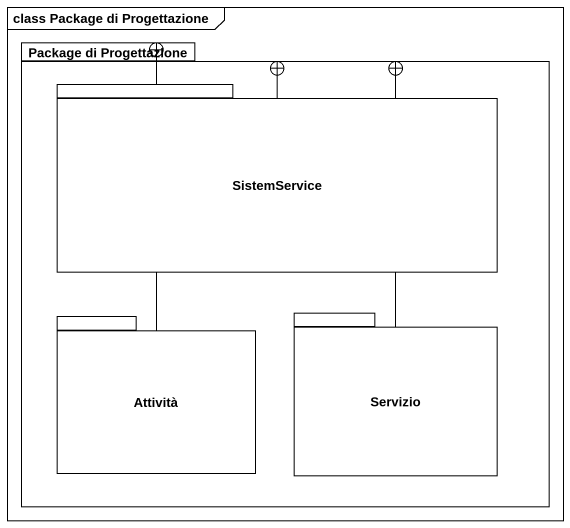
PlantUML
@startuml
mainframe class Package di Progettazione
package "Package di Progettazione" as Package_di_Progettazione {
  package SistemService {
  }
  package Attività {
  }
  package Servizio {
  }
}
SistemService --+ Package_di_Progettazione
Attività -up-+ Package_di_Progettazione
Servizio -up-+ Package_di_Progettazione
@enduml
